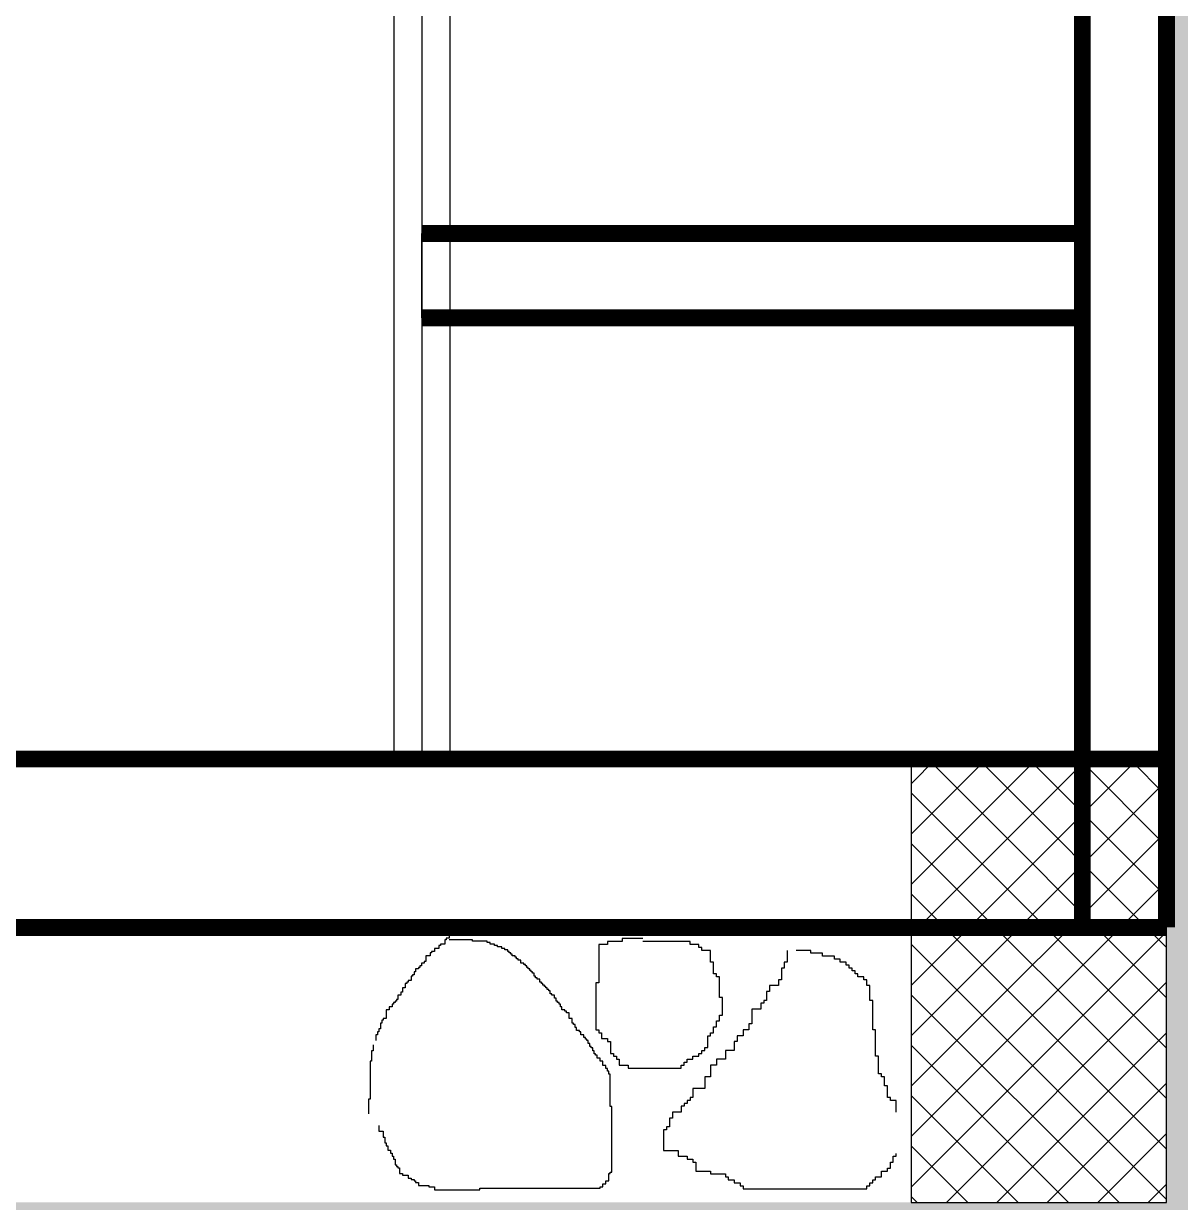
# Model space of a CAD drawing. Extents: x 250879 to 348495, y -51522 to -9360.
# Drawn here: x 292279.5 to 292485.4, y -50727.1 to -50517.2 of the extents above; entities that cross this region are included whole.
import ezdxf

# ---------------------------------------------------------------- set-up
doc = ezdxf.new("R2010")
doc.units = 0
doc.layers.add('CURTAIN', color=150, linetype='CONTINUOUS')
doc.layers.add('WALL', color=7, linetype='CONTINUOUS')
doc.layers.add('int fram for glaz& landscap obj.', color=252, linetype='CONTINUOUS', lineweight=15)
doc.layers.add('VIS', color=8, linetype='CONTINUOUS', lineweight=18)

msp = doc.modelspace()

# ---------------------------------------------------------------- hatches: boundary and pattern name
at = {"layer": 'int fram for glaz& landscap obj.'}
h = msp.add_hatch(dxfattribs=at)
h.set_pattern_fill('EARTH', color=256, scale=4, angle=45, style=0)
h.set_pattern_definition([(45, (8319.78, -20351.165), (4e-15, 35.9210245), [25.4, -25.4]), (45, (8313.045, -20344.43), (4e-15, 35.9210245), [25.4, -25.4]), (45, (8306.31, -20337.695), (4e-15, 35.9210245), [25.4, -25.4]), (135, (8306.31, -20333.205), (-35.9210245, 4e-15), [25.4, -25.4]), (135, (8313.045, -20326.47), (-35.9210245, 4e-15), [25.4, -25.4]), (135, (8319.78, -20319.734), (-35.9210245, 4e-15), [25.4, -25.4])])
h.paths.add_polyline_path([(292655.24487, -50112.17295), (292482.95335, -50112.17295), (292482.95335, -50328.17295), (292603.88649, -50328.17295)])
h.paths.add_polyline_path([(292603.88649, -50328.17295), (292482.95335, -50328.17295), (292482.95335, -50648.17295), (292527.8, -50648.17295)])
h.paths.add_polyline_path([(292527.8, -50648.17295), (292482.95335, -50648.17295), (292482.95335, -50727.14584), (292437.50717, -50727.14584), (291817.78876, -50727.14584), (291817.78876, -50776.59637), (292497.26473, -50776.59637)])
h.paths.add_polyline_path([(291817.78876, -50727.14584), (291795.06567, -50727.14584), (291417.78876, -50727.14584), (291417.78876, -50776.59637), (291606.72451, -50776.59637), (291817.78876, -50776.59637)])
h.paths.add_polyline_path([(291417.78876, -50727.14584), (291017.78876, -50727.14584), (291017.78876, -50776.59637), (291417.78876, -50776.59637)])
h.paths.add_polyline_path([(291017.78876, -50727.14584), (290995.06567, -50727.14584), (290617.78876, -50727.14584), (290617.78876, -50776.59637), (290741.25098, -50776.59637), (291017.78876, -50776.59637)])
at = {"layer": 'VIS', "ltscale": 0.0001}
h = msp.add_hatch(dxfattribs=at)
h.set_pattern_fill('ANSI37', color=256, scale=2, style=0)
h.set_pattern_definition([(135, (641225.3304, -27587.618), (4.49012806, 4.49012806), []), (45, (641225.3304, -27587.618), (4.49012806, -4.49012806), [])])
h.paths.add_polyline_path([(292482.95335, -50648.17295), (292437.50717, -50648.17295), (292437.50717, -50727.14584), (292482.95335, -50727.14584)])

# ---------------------------------------------------------------- linework, layer by layer
at = {"layer": 'CURTAIN', "linetype": 'Continuous'}
for p, q in [((292345.37105, -49640.17295), (292345.37105, -50648.17295)), ((292350.37105, -49640.17295), (292350.37105, -50648.17295)), ((292355.37105, -49640.17295), (292355.37105, -50648.17295))]:
    msp.add_line(p, q, dxfattribs=at)
at = {"layer": 'WALL', "linetype": 'Continuous'}
for p, q in [((292354.44997, -50681.13538), (292353.66793, -50681.13538)), ((292353.66793, -50681.13538), (292353.66793, -50681.39537)), ((292354.71098, -50680.35397), (292354.44997, -50680.35397)), ((292354.44997, -50680.35397), (292354.44997, -50681.13538)), ((292355.23202, -50680.0935), (292354.71098, -50680.0935)), ((292354.71098, -50680.0935), (292354.71098, -50680.35397)), ((292356.01407, -50679.57256), (292355.23202, -50679.57256)), ((292355.23202, -50679.57256), (292355.23202, -50680.0935)), ((292359.40327, -50680.35397), (292355.23202, -50680.35397)), ((292356.53608, -50679.3121), (292356.01407, -50679.3121)), ((292356.01407, -50679.3121), (292356.01407, -50679.57256)), ((292359.40327, -50680.61444), (292359.40327, -50680.35397)), ((292362.01042, -50680.61444), (292359.40327, -50680.61444)), ((292362.01042, -50680.87491), (292362.01042, -50680.61444)), ((292362.53243, -50680.87491), (292362.01042, -50680.87491)), ((292362.53243, -50681.13538), (292362.53243, -50680.87491)), ((292363.31448, -50681.13538), (292362.53243, -50681.13538)), ((292363.31448, -50681.39537), (292363.31448, -50681.13538)), ((292386.0438, -50680.68283), (292383.4213, -50680.68283)), ((292383.4213, -50680.68283), (292383.4213, -50681.20717)), ((292389.71608, -50680.15899), (292386.0438, -50680.15899)), ((292386.0438, -50680.15899), (292386.0438, -50680.68283)), ((292398.10943, -50680.68283), (292389.71608, -50680.68283)), ((292398.10943, -50681.20717), (292398.10943, -50680.68283)), ((292351.84282, -50683.21865), (292351.06078, -50683.21865)), ((292351.06078, -50683.21865), (292351.06078, -50684.26053)), ((292352.10383, -50682.69771), (292351.84282, -50682.69771)), ((292351.84282, -50682.69771), (292351.84282, -50683.21865)), ((292352.62487, -50682.43724), (292352.10383, -50682.43724)), ((292352.10383, -50682.43724), (292352.10383, -50682.69771)), ((292353.40692, -50681.91631), (292352.62487, -50681.91631)), ((292352.62487, -50681.91631), (292352.62487, -50682.43724)), ((292353.66793, -50681.39537), (292353.40692, -50681.39537)), ((292353.40692, -50681.39537), (292353.40692, -50681.91631)), ((292363.83552, -50681.39537), (292363.31448, -50681.39537)), ((292363.83552, -50681.65584), (292363.83552, -50681.39537)), ((292364.61757, -50681.65584), (292363.83552, -50681.65584)), ((292364.61757, -50681.91631), (292364.61757, -50681.65584)), ((292365.13958, -50681.91631), (292364.61757, -50681.91631)), ((292365.13958, -50682.17677), (292365.13958, -50681.91631)), ((292365.66063, -50682.17677), (292365.13958, -50682.17677)), ((292365.66063, -50682.43724), (292365.66063, -50682.17677)), ((292365.92163, -50682.43724), (292365.66063, -50682.43724)), ((292365.92163, -50682.69771), (292365.92163, -50682.43724)), ((292366.18263, -50682.69771), (292365.92163, -50682.69771)), ((292366.18263, -50682.95818), (292366.18263, -50682.69771)), ((292366.44268, -50682.95818), (292366.18263, -50682.95818)), ((292366.44268, -50683.21865), (292366.44268, -50682.95818)), ((292366.96468, -50683.21865), (292366.44268, -50683.21865)), ((292366.96468, -50683.47912), (292366.96468, -50683.21865)), ((292383.4213, -50681.20717), (292381.84665, -50681.20717)), ((292381.84665, -50681.20717), (292381.84665, -50688.01963)), ((292399.68312, -50681.20717), (292398.10943, -50681.20717)), ((292399.68312, -50681.73102), (292399.68312, -50681.20717)), ((292400.20801, -50681.73102), (292399.68312, -50681.73102)), ((292400.20801, -50682.25487), (292400.20801, -50681.73102)), ((292401.7817, -50682.25487), (292400.20801, -50682.25487)), ((292401.7817, -50684.35123), (292401.7817, -50682.25487)), ((292415.42102, -50682.25487), (292415.42102, -50684.35123)), ((292419.61818, -50682.25487), (292416.99472, -50682.25487)), ((292419.61818, -50682.7792), (292419.61818, -50682.25487)), ((292421.71676, -50682.7792), (292419.61818, -50682.7792)), ((292421.71676, -50683.30305), (292421.71676, -50682.7792)), ((292350.01772, -50685.30192), (292349.75768, -50685.30192)), ((292349.75768, -50685.30192), (292349.75768, -50685.56239)), ((292350.27873, -50685.04145), (292350.01772, -50685.04145)), ((292350.01772, -50685.04145), (292350.01772, -50685.30192)), ((292350.80073, -50684.521), (292350.27873, -50684.521)), ((292350.27873, -50684.521), (292350.27873, -50685.04145)), ((292351.06078, -50684.26053), (292350.80073, -50684.26053)), ((292350.80073, -50684.26053), (292350.80073, -50684.521)), ((292367.22472, -50683.47912), (292366.96468, -50683.47912)), ((292367.22472, -50683.73959), (292367.22472, -50683.47912)), ((292367.48573, -50683.73959), (292367.22472, -50683.73959)), ((292367.48573, -50684.00006), (292367.48573, -50683.73959)), ((292368.00677, -50684.00006), (292367.48573, -50684.00006)), ((292368.00677, -50684.521), (292368.00677, -50684.00006)), ((292368.52878, -50684.521), (292368.00677, -50684.521)), ((292368.52878, -50684.78098), (292368.52878, -50684.521)), ((292368.78978, -50684.78098), (292368.52878, -50684.78098)), ((292368.78978, -50685.04145), (292368.78978, -50684.78098)), ((292369.04983, -50685.04145), (292368.78978, -50685.04145)), ((292369.04983, -50685.30192), (292369.04983, -50685.04145)), ((292369.31083, -50685.30192), (292369.04983, -50685.30192)), ((292369.31083, -50685.56239), (292369.31083, -50685.30192)), ((292402.30659, -50684.35123), (292401.7817, -50684.35123)), ((292402.30659, -50686.4476), (292402.30659, -50684.35123)), ((292415.42102, -50684.35123), (292414.8971, -50684.35123)), ((292414.8971, -50684.35123), (292414.8971, -50685.39942)), ((292423.81534, -50683.30305), (292421.71676, -50683.30305)), ((292423.81534, -50683.82738), (292423.81534, -50683.30305)), ((292424.86415, -50683.82738), (292423.81534, -50683.82738)), ((292424.86415, -50684.35123), (292424.86415, -50683.82738)), ((292425.91296, -50684.35123), (292424.86415, -50684.35123)), ((292425.91296, -50684.87508), (292425.91296, -50684.35123)), ((292426.43784, -50684.87508), (292425.91296, -50684.87508)), ((292426.43784, -50685.39942), (292426.43784, -50684.87508)), ((292348.71463, -50686.86474), (292348.45362, -50686.86474)), ((292348.45362, -50686.86474), (292348.45362, -50687.64615)), ((292348.97563, -50686.60427), (292348.71463, -50686.60427)), ((292348.71463, -50686.60427), (292348.71463, -50686.86474)), ((292349.23567, -50686.08333), (292348.97563, -50686.08333)), ((292348.97563, -50686.08333), (292348.97563, -50686.60427)), ((292349.75768, -50685.56239), (292349.23567, -50685.56239)), ((292349.23567, -50685.56239), (292349.23567, -50686.08333)), ((292369.57183, -50685.56239), (292369.31083, -50685.56239)), ((292369.57183, -50685.82286), (292369.57183, -50685.56239)), ((292369.83187, -50685.82286), (292369.57183, -50685.82286)), ((292369.83187, -50686.08333), (292369.83187, -50685.82286)), ((292370.09288, -50686.08333), (292369.83187, -50686.08333)), ((292370.09288, -50686.3438), (292370.09288, -50686.08333)), ((292370.35388, -50686.3438), (292370.09288, -50686.3438)), ((292370.35388, -50686.86474), (292370.35388, -50686.3438)), ((292370.61392, -50686.86474), (292370.35388, -50686.86474)), ((292370.61392, -50687.12521), (292370.61392, -50686.86474)), ((292370.87493, -50687.12521), (292370.61392, -50687.12521)), ((292370.87493, -50687.38568), (292370.87493, -50687.12521)), ((292371.39597, -50687.38568), (292370.87493, -50687.38568)), ((292371.39597, -50687.90662), (292371.39597, -50687.38568)), ((292402.83147, -50686.4476), (292402.30659, -50686.4476)), ((292402.83147, -50686.97145), (292402.83147, -50686.4476)), ((292403.3554, -50686.97145), (292402.83147, -50686.97145)), ((292403.3554, -50690.63985), (292403.3554, -50686.97145)), ((292414.8971, -50685.39942), (292414.37221, -50685.39942)), ((292414.37221, -50685.39942), (292414.37221, -50687.4953)), ((292426.96273, -50685.39942), (292426.43784, -50685.39942)), ((292426.96273, -50685.92327), (292426.96273, -50685.39942)), ((292427.48665, -50685.92327), (292426.96273, -50685.92327)), ((292427.48665, -50686.4476), (292427.48665, -50685.92327)), ((292428.01154, -50686.4476), (292427.48665, -50686.4476)), ((292428.01154, -50686.97145), (292428.01154, -50686.4476)), ((292429.06131, -50686.97145), (292428.01154, -50686.97145)), ((292429.06131, -50687.4953), (292429.06131, -50686.97145)), ((292347.41057, -50688.94801), (292346.88953, -50688.94801)), ((292346.88953, -50688.94801), (292346.88953, -50689.72942)), ((292347.67158, -50688.1666), (292347.41057, -50688.1666)), ((292347.41057, -50688.1666), (292347.41057, -50688.94801)), ((292347.93258, -50687.90662), (292347.67158, -50687.90662)), ((292347.67158, -50687.90662), (292347.67158, -50688.1666)), ((292348.45362, -50687.64615), (292347.93258, -50687.64615)), ((292347.93258, -50687.64615), (292347.93258, -50687.90662)), ((292371.65698, -50687.90662), (292371.39597, -50687.90662)), ((292371.65698, -50688.1666), (292371.65698, -50687.90662)), ((292371.91798, -50688.1666), (292371.65698, -50688.1666)), ((292371.91798, -50688.42707), (292371.91798, -50688.1666)), ((292372.17898, -50688.42707), (292371.91798, -50688.42707)), ((292372.17898, -50688.68754), (292372.17898, -50688.42707)), ((292372.43903, -50688.68754), (292372.17898, -50688.68754)), ((292372.43903, -50688.94801), (292372.43903, -50688.68754)), ((292372.70003, -50688.94801), (292372.43903, -50688.94801)), ((292372.70003, -50689.20848), (292372.70003, -50688.94801)), ((292372.96103, -50689.20848), (292372.70003, -50689.20848)), ((292372.96103, -50689.46895), (292372.96103, -50689.20848)), ((292373.22107, -50689.46895), (292372.96103, -50689.46895)), ((292373.22107, -50689.98989), (292373.22107, -50689.46895)), ((292381.84665, -50688.01963), (292381.32272, -50688.01963)), ((292381.32272, -50688.01963), (292381.32272, -50696.40413)), ((292413.84733, -50688.54348), (292412.27364, -50688.54348)), ((292412.27364, -50688.54348), (292412.27364, -50689.59167)), ((292414.37221, -50687.4953), (292413.84733, -50687.4953)), ((292413.84733, -50687.4953), (292413.84733, -50688.54348)), ((292429.58523, -50687.4953), (292429.06131, -50687.4953)), ((292429.58523, -50688.54348), (292429.58523, -50687.4953)), ((292430.11012, -50688.54348), (292429.58523, -50688.54348)), ((292430.11012, -50691.1637), (292430.11012, -50688.54348)), ((292345.58643, -50691.55222), (292345.32543, -50691.55222)), ((292345.32543, -50691.55222), (292345.32543, -50691.81269)), ((292345.84647, -50691.29224), (292345.58643, -50691.29224)), ((292345.58643, -50691.29224), (292345.58643, -50691.55222)), ((292346.10748, -50691.03177), (292345.84647, -50691.03177)), ((292345.84647, -50691.03177), (292345.84647, -50691.29224)), ((292346.62852, -50690.25036), (292346.10748, -50690.25036)), ((292346.10748, -50690.25036), (292346.10748, -50691.03177)), ((292346.88953, -50689.72942), (292346.62852, -50689.72942)), ((292346.62852, -50689.72942), (292346.62852, -50690.25036)), ((292373.48208, -50689.98989), (292373.22107, -50689.98989)), ((292373.48208, -50690.25036), (292373.48208, -50689.98989)), ((292374.00312, -50690.25036), (292373.48208, -50690.25036)), ((292374.00312, -50690.7713), (292374.00312, -50690.25036)), ((292374.26413, -50690.7713), (292374.00312, -50690.7713)), ((292374.26413, -50691.29224), (292374.26413, -50690.7713)), ((292374.52513, -50691.29224), (292374.26413, -50691.29224)), ((292374.52513, -50691.55222), (292374.52513, -50691.29224)), ((292374.78613, -50691.55222), (292374.52513, -50691.55222)), ((292374.78613, -50691.81269), (292374.78613, -50691.55222)), ((292403.88028, -50690.63985), (292403.3554, -50690.63985)), ((292403.88028, -50693.78392), (292403.88028, -50690.63985)), ((292411.74875, -50691.1637), (292411.22483, -50691.1637)), ((292411.22483, -50691.1637), (292411.22483, -50691.68755)), ((292412.27364, -50689.59167), (292411.74875, -50689.59167)), ((292411.74875, -50689.59167), (292411.74875, -50691.1637)), ((292430.635, -50691.1637), (292430.11012, -50691.1637)), ((292430.635, -50696.40413), (292430.635, -50691.1637)), ((292344.54338, -50692.85457), (292344.02137, -50692.85457)), ((292344.02137, -50692.85457), (292344.02137, -50694.41738)), ((292345.06442, -50692.33363), (292344.54338, -50692.33363)), ((292344.54338, -50692.33363), (292344.54338, -50692.85457)), ((292345.32543, -50691.81269), (292345.06442, -50691.81269)), ((292345.06442, -50691.81269), (292345.06442, -50692.33363)), ((292375.04618, -50691.81269), (292374.78613, -50691.81269)), ((292375.04618, -50692.33363), (292375.04618, -50691.81269)), ((292375.30718, -50692.33363), (292375.04618, -50692.33363)), ((292375.30718, -50692.85457), (292375.30718, -50692.33363)), ((292375.82822, -50692.85457), (292375.30718, -50692.85457)), ((292375.82822, -50693.11504), (292375.82822, -50692.85457)), ((292376.08923, -50693.11504), (292375.82822, -50693.11504)), ((292376.08923, -50693.37551), (292376.08923, -50693.11504)), ((292376.61027, -50693.37551), (292376.08923, -50693.37551)), ((292376.61027, -50694.41738), (292376.61027, -50693.37551)), ((292410.69994, -50692.73573), (292409.12625, -50692.73573)), ((292409.12625, -50692.73573), (292409.12625, -50695.35595)), ((292411.22483, -50691.68755), (292410.69994, -50691.68755)), ((292410.69994, -50691.68755), (292410.69994, -50692.73573)), ((292343.23932, -50695.19831), (292342.97928, -50695.19831)), ((292342.97928, -50695.19831), (292342.97928, -50696.24019)), ((292343.50033, -50694.67785), (292343.23932, -50694.67785)), ((292343.23932, -50694.67785), (292343.23932, -50695.19831)), ((292344.02137, -50694.41738), (292343.50033, -50694.41738)), ((292343.50033, -50694.41738), (292343.50033, -50694.67785)), ((292377.13228, -50694.41738), (292376.61027, -50694.41738)), ((292377.13228, -50695.19831), (292377.13228, -50694.41738)), ((292377.39232, -50695.19831), (292377.13228, -50695.19831)), ((292377.39232, -50695.45878), (292377.39232, -50695.19831)), ((292377.65333, -50695.45878), (292377.39232, -50695.45878)), ((292377.65333, -50695.97972), (292377.65333, -50695.45878)), ((292402.83147, -50695.8798), (292402.83147, -50694.8321)), ((292402.83147, -50694.8321), (292403.3554, -50694.8321)), ((292403.3554, -50694.8321), (292403.3554, -50693.78392)), ((292403.3554, -50693.78392), (292403.88028, -50693.78392)), ((292409.12625, -50695.35595), (292408.60136, -50695.35595)), ((292408.60136, -50695.35595), (292408.60136, -50696.40413)), ((292342.45727, -50697.28206), (292342.19723, -50697.28206)), ((292342.19723, -50697.28206), (292342.19723, -50698.32346)), ((292342.71828, -50696.76113), (292342.45727, -50696.76113)), ((292342.45727, -50696.76113), (292342.45727, -50697.28206)), ((292342.97928, -50696.24019), (292342.71828, -50696.24019)), ((292342.71828, -50696.24019), (292342.71828, -50696.76113)), ((292377.91433, -50695.97972), (292377.65333, -50695.97972)), ((292377.91433, -50696.50066), (292377.91433, -50695.97972)), ((292378.43538, -50696.50066), (292377.91433, -50696.50066)), ((292378.43538, -50696.76113), (292378.43538, -50696.50066)), ((292378.69638, -50696.76113), (292378.43538, -50696.76113)), ((292378.69638, -50697.28206), (292378.69638, -50696.76113)), ((292379.21742, -50697.28206), (292378.69638, -50697.28206)), ((292379.21742, -50697.803), (292379.21742, -50697.28206)), ((292379.47843, -50697.803), (292379.21742, -50697.803)), ((292379.47843, -50698.06299), (292379.47843, -50697.803)), ((292381.32272, -50696.40413), (292381.84665, -50696.40413)), ((292381.84665, -50696.40413), (292381.84665, -50696.92798)), ((292381.84665, -50696.92798), (292382.37153, -50696.92798)), ((292382.37153, -50696.92798), (292382.37153, -50697.97616)), ((292401.25682, -50699.5482), (292401.25682, -50697.45231)), ((292401.25682, -50697.45231), (292401.7817, -50697.45231)), ((292401.7817, -50697.45231), (292401.7817, -50696.92798)), ((292401.7817, -50696.92798), (292402.30659, -50696.92798)), ((292402.30659, -50696.92798), (292402.30659, -50695.8798)), ((292402.30659, -50695.8798), (292402.83147, -50695.8798)), ((292407.55255, -50697.45231), (292406.50278, -50697.45231)), ((292406.50278, -50697.45231), (292406.50278, -50698.50001)), ((292408.60136, -50696.40413), (292407.55255, -50696.40413)), ((292407.55255, -50696.40413), (292407.55255, -50697.45231)), ((292431.15892, -50696.40413), (292430.635, -50696.40413)), ((292431.15892, -50701.12023), (292431.15892, -50696.40413)), ((292341.67523, -50699.10487), (292341.67523, -50700.14674)), ((292379.73943, -50698.06299), (292379.47843, -50698.06299)), ((292379.73943, -50698.32346), (292379.73943, -50698.06299)), ((292379.99947, -50698.32346), (292379.73943, -50698.32346)), ((292379.99947, -50698.8444), (292379.99947, -50698.32346)), ((292380.26048, -50698.8444), (292379.99947, -50698.8444)), ((292380.26048, -50699.36533), (292380.26048, -50698.8444)), ((292380.52148, -50699.36533), (292380.26048, -50699.36533)), ((292380.52148, -50699.6258), (292380.52148, -50699.36533)), ((292380.78248, -50699.6258), (292380.52148, -50699.6258)), ((292380.78248, -50700.14674), (292380.78248, -50699.6258)), ((292382.37153, -50697.97616), (292383.4213, -50697.97616)), ((292383.4213, -50697.97616), (292383.4213, -50698.50001)), ((292383.4213, -50698.50001), (292383.94522, -50698.50001)), ((292383.94522, -50698.50001), (292383.94522, -50700.59638)), ((292400.73289, -50700.07253), (292400.73289, -50699.5482)), ((292400.73289, -50699.5482), (292401.25682, -50699.5482)), ((292406.50278, -50698.50001), (292405.97886, -50698.50001)), ((292405.97886, -50698.50001), (292405.97886, -50700.07253)), ((292341.41518, -50701.96954), (292341.15418, -50701.96954)), ((292341.15418, -50701.96954), (292341.15418, -50708.74078)), ((292341.67523, -50700.14674), (292341.41518, -50700.14674)), ((292341.41518, -50700.14674), (292341.41518, -50701.96954)), ((292381.04253, -50700.14674), (292380.78248, -50700.14674)), ((292381.04253, -50700.66768), (292381.04253, -50700.14674)), ((292381.30353, -50700.66768), (292381.04253, -50700.66768)), ((292381.30353, -50700.92815), (292381.30353, -50700.66768)), ((292381.56453, -50700.92815), (292381.30353, -50700.92815)), ((292381.56453, -50701.44861), (292381.56453, -50700.92815)), ((292382.08558, -50701.44861), (292381.56453, -50701.44861)), ((292382.08558, -50701.96954), (292382.08558, -50701.44861)), ((292382.60662, -50701.96954), (292382.08558, -50701.96954)), ((292382.60662, -50702.75095), (292382.60662, -50701.96954)), ((292383.94522, -50700.59638), (292384.47011, -50700.59638)), ((292384.47011, -50700.59638), (292384.47011, -50701.12023)), ((292384.47011, -50701.12023), (292384.99499, -50701.12023)), ((292384.99499, -50701.12023), (292384.99499, -50701.64456)), ((292384.99499, -50701.64456), (292385.51892, -50701.64456)), ((292385.51892, -50701.64456), (292385.51892, -50702.69226)), ((292397.58551, -50702.16841), (292397.58551, -50701.64456)), ((292397.58551, -50701.64456), (292398.63431, -50701.64456)), ((292398.63431, -50701.64456), (292398.63431, -50701.12023)), ((292398.63431, -50701.12023), (292399.68312, -50701.12023)), ((292399.68312, -50701.12023), (292399.68312, -50700.59638)), ((292399.68312, -50700.59638), (292400.20801, -50700.59638)), ((292400.20801, -50700.59638), (292400.20801, -50700.07253)), ((292400.20801, -50700.07253), (292400.73289, -50700.07253)), ((292404.40517, -50701.64456), (292402.83147, -50701.64456)), ((292402.83147, -50701.64456), (292402.83147, -50702.69226)), ((292405.97886, -50700.07253), (292404.40517, -50700.07253)), ((292404.40517, -50700.07253), (292404.40517, -50701.64456)), ((292431.68381, -50701.12023), (292431.15892, -50701.12023)), ((292431.68381, -50704.26478), (292431.68381, -50701.12023)), ((292383.12863, -50702.75095), (292382.60662, -50702.75095)), ((292383.12863, -50703.27189), (292383.12863, -50702.75095)), ((292383.38867, -50703.27189), (292383.12863, -50703.27189)), ((292383.38867, -50703.79283), (292383.38867, -50703.27189)), ((292383.64968, -50703.79283), (292383.38867, -50703.79283)), ((292383.64968, -50704.31377), (292383.64968, -50703.79283)), ((292385.51892, -50702.69226), (292387.09357, -50702.69226)), ((292387.09357, -50702.69226), (292387.09357, -50703.2166)), ((292387.09357, -50703.2166), (292396.53574, -50703.2166)), ((292396.53574, -50703.2166), (292396.53574, -50702.69226)), ((292396.53574, -50702.69226), (292397.06062, -50702.69226)), ((292397.06062, -50702.69226), (292397.06062, -50702.16841)), ((292397.06062, -50702.16841), (292397.58551, -50702.16841)), ((292402.83147, -50702.69226), (292401.7817, -50702.69226)), ((292401.7817, -50702.69226), (292401.7817, -50704.78863)), ((292383.91068, -50704.31377), (292383.64968, -50704.31377)), ((292383.91068, -50710.04313), (292383.91068, -50704.31377)), ((292401.7817, -50704.78863), (292400.73289, -50704.78863)), ((292400.73289, -50704.78863), (292400.73289, -50706.885)), ((292432.20869, -50704.26478), (292431.68381, -50704.26478)), ((292432.20869, -50704.78863), (292432.20869, -50704.26478)), ((292432.73262, -50704.78863), (292432.20869, -50704.78863)), ((292432.73262, -50706.36066), (292432.73262, -50704.78863)), ((292400.73289, -50706.885), (292398.63431, -50706.885)), ((292398.63431, -50706.885), (292398.63431, -50708.45703)), ((292433.2575, -50706.36066), (292432.73262, -50706.36066)), ((292433.2575, -50708.45703), (292433.2575, -50706.36066)), ((292341.15418, -50708.74078), (292340.89318, -50708.74078)), ((292340.89318, -50708.74078), (292340.89318, -50711.34548)), ((292384.17168, -50710.04313), (292383.91068, -50710.04313)), ((292384.17168, -50721.76231), (292384.17168, -50710.04313)), ((292397.06062, -50710.02906), (292396.53574, -50710.02906)), ((292396.53574, -50710.02906), (292396.53574, -50711.07725)), ((292397.58551, -50709.50473), (292397.06062, -50709.50473)), ((292397.06062, -50709.50473), (292397.06062, -50710.02906)), ((292398.10943, -50708.98088), (292397.58551, -50708.98088)), ((292397.58551, -50708.98088), (292397.58551, -50709.50473)), ((292398.63431, -50708.45703), (292398.10943, -50708.45703)), ((292398.10943, -50708.45703), (292398.10943, -50708.98088)), ((292433.78239, -50708.45703), (292433.2575, -50708.45703)), ((292433.78239, -50708.98088), (292433.78239, -50708.45703)), ((292434.8312, -50708.98088), (292433.78239, -50708.98088)), ((292434.8312, -50711.07725), (292434.8312, -50708.98088)), ((292394.96204, -50712.12494), (292394.43716, -50712.12494)), ((292394.43716, -50712.12494), (292394.43716, -50713.69746)), ((292396.53574, -50711.07725), (292394.96204, -50711.07725)), ((292394.96204, -50711.07725), (292394.96204, -50712.12494)), ((292342.71828, -50713.42875), (292342.71828, -50714.47062)), ((292342.71828, -50714.47062), (292343.50033, -50714.47062)), ((292343.50033, -50714.47062), (292343.50033, -50715.51202)), ((292393.91323, -50714.22131), (292393.38835, -50714.22131)), ((292393.38835, -50714.22131), (292393.38835, -50717.88971)), ((292394.43716, -50713.69746), (292393.91323, -50713.69746)), ((292393.91323, -50713.69746), (292393.91323, -50714.22131)), ((292343.50033, -50715.51202), (292343.76133, -50715.51202)), ((292343.76133, -50715.51202), (292343.76133, -50716.55389)), ((292343.76133, -50716.55389), (292344.02137, -50716.55389)), ((292344.02137, -50716.55389), (292344.02137, -50717.07483)), ((292344.02137, -50717.07483), (292344.28238, -50717.07483)), ((292344.28238, -50717.07483), (292344.28238, -50717.85624)), ((292344.28238, -50717.85624), (292344.80438, -50717.85624)), ((292344.80438, -50717.85624), (292344.80438, -50718.3767)), ((292344.80438, -50718.3767), (292345.06442, -50718.3767)), ((292345.06442, -50718.3767), (292345.06442, -50718.89764)), ((292345.06442, -50718.89764), (292345.32543, -50718.89764)), ((292345.32543, -50718.89764), (292345.32543, -50719.41857)), ((292393.38835, -50717.88971), (292396.01085, -50717.88971)), ((292396.01085, -50717.88971), (292396.01085, -50718.93741)), ((292396.01085, -50718.93741), (292397.58551, -50718.93741)), ((292397.58551, -50718.93741), (292397.58551, -50719.46174)), ((292434.30727, -50719.98559), (292434.30727, -50718.93741)), ((292434.30727, -50718.93741), (292434.8312, -50718.93741)), ((292434.8312, -50718.93741), (292434.8312, -50718.41356)), ((292345.32543, -50719.41857), (292345.58643, -50719.41857)), ((292345.58643, -50719.41857), (292345.58643, -50720.46045)), ((292345.58643, -50720.46045), (292345.84647, -50720.46045)), ((292345.84647, -50720.46045), (292345.84647, -50720.72092)), ((292345.84647, -50720.72092), (292346.10748, -50720.72092)), ((292346.10748, -50720.72092), (292346.10748, -50720.98139)), ((292346.10748, -50720.98139), (292346.36848, -50720.98139)), ((292346.36848, -50720.98139), (292346.36848, -50722.02278)), ((292397.58551, -50719.46174), (292398.63431, -50719.46174)), ((292398.63431, -50719.46174), (292398.63431, -50719.98559)), ((292398.63431, -50719.98559), (292399.1592, -50719.98559)), ((292399.1592, -50719.98559), (292399.1592, -50721.55763)), ((292433.2575, -50721.55763), (292433.2575, -50721.03378)), ((292433.2575, -50721.03378), (292433.78239, -50721.03378)), ((292433.78239, -50721.03378), (292433.78239, -50719.98559)), ((292433.78239, -50719.98559), (292434.30727, -50719.98559)), ((292346.36848, -50722.02278), (292346.88953, -50722.02278)), ((292346.88953, -50722.02278), (292346.88953, -50722.28325)), ((292346.88953, -50722.28325), (292347.93258, -50722.28325)), ((292347.93258, -50722.28325), (292347.93258, -50722.80419)), ((292347.93258, -50722.80419), (292348.45362, -50722.80419)), ((292348.45362, -50722.80419), (292348.45362, -50723.06466)), ((292348.45362, -50723.06466), (292348.97563, -50723.06466)), ((292348.97563, -50723.06466), (292348.97563, -50723.32513)), ((292383.64968, -50723.32513), (292383.64968, -50722.02278)), ((292383.64968, -50722.02278), (292383.91068, -50722.02278)), ((292383.91068, -50722.02278), (292383.91068, -50721.76231)), ((292383.91068, -50721.76231), (292384.17168, -50721.76231)), ((292399.1592, -50721.55763), (292401.7817, -50721.55763)), ((292401.7817, -50721.55763), (292401.7817, -50722.08196)), ((292401.7817, -50722.08196), (292404.40517, -50722.08196)), ((292404.40517, -50722.08196), (292404.40517, -50722.60581)), ((292404.40517, -50722.60581), (292404.92909, -50722.60581)), ((292404.92909, -50722.60581), (292404.92909, -50723.12966)), ((292404.92909, -50723.12966), (292405.97886, -50723.12966)), ((292405.97886, -50723.12966), (292405.97886, -50723.65399)), ((292430.635, -50723.65399), (292430.635, -50723.12966)), ((292430.635, -50723.12966), (292431.15892, -50723.12966)), ((292431.15892, -50723.12966), (292431.15892, -50722.60581)), ((292431.15892, -50722.60581), (292432.20869, -50722.60581)), ((292432.20869, -50722.60581), (292432.20869, -50721.55763)), ((292432.20869, -50721.55763), (292433.2575, -50721.55763)), ((292348.97563, -50723.32513), (292349.23567, -50723.32513)), ((292349.23567, -50723.32513), (292349.23567, -50723.5856)), ((292349.23567, -50723.5856), (292349.75768, -50723.5856)), ((292349.75768, -50723.5856), (292349.75768, -50724.10654)), ((292349.75768, -50724.10654), (292351.58278, -50724.10654)), ((292351.58278, -50724.10654), (292351.58278, -50724.36701)), ((292351.58278, -50724.36701), (292352.62487, -50724.36701)), ((292352.62487, -50724.36701), (292352.62487, -50724.88746)), ((292352.62487, -50724.88746), (292360.70733, -50724.88746)), ((292360.70733, -50724.88746), (292360.70733, -50724.62748)), ((292360.70733, -50724.62748), (292382.08558, -50724.62748)), ((292382.08558, -50724.62748), (292382.08558, -50724.36701)), ((292382.08558, -50724.36701), (292382.60662, -50724.36701)), ((292382.60662, -50724.36701), (292382.60662, -50723.84607)), ((292382.60662, -50723.84607), (292383.12863, -50723.84607)), ((292383.12863, -50723.84607), (292383.12863, -50723.32513)), ((292383.12863, -50723.32513), (292383.64968, -50723.32513)), ((292405.97886, -50723.65399), (292407.02767, -50723.65399)), ((292407.02767, -50723.65399), (292407.02767, -50724.17784)), ((292407.02767, -50724.17784), (292407.55255, -50724.17784)), ((292407.55255, -50724.17784), (292407.55255, -50724.70218)), ((292407.55255, -50724.70218), (292429.58523, -50724.70218)), ((292429.58523, -50724.70218), (292429.58523, -50724.17784)), ((292429.58523, -50724.17784), (292430.11012, -50724.17784)), ((292430.11012, -50724.17784), (292430.11012, -50723.65399)), ((292430.11012, -50723.65399), (292430.635, -50723.65399))]:
    msp.add_line(p, q, dxfattribs=at)
at = {"layer": 'WALL', "linetype": 'Continuous', "const_width": 3}
for points in [[(292467.95335, -46694.17295), (292467.95335, -50678.17295)], [(292482.95335, -46694.17295), (292482.95335, -50678.17295)], [(292467.95335, -50554.60105), (292350.37105, -50554.60105)], [(292467.95335, -50569.60105), (292350.37105, -50569.60105)], [(292232.78876, -50648.17295), (292482.95335, -50648.17295)], [(292232.78876, -50648.17295), (292482.95335, -50648.17295)], [(292232.78876, -50678.17295), (292482.95335, -50678.17295)], [(292232.78876, -50678.17295), (292482.95335, -50678.17295)]]:
    msp.add_lwpolyline(points, dxfattribs=at)
at = {"layer": 'WALL', "linetype": 'Continuous'}
for points in [[(292350.37105, -50554.60105), (292467.95335, -50554.60105), (292467.95335, -50569.60105), (292350.37105, -50569.60105)], [(292482.95335, -50648.17295), (292437.50717, -50648.17295), (292437.50717, -50727.14584), (292482.95335, -50727.14584)]]:
    msp.add_lwpolyline(points, close=True, dxfattribs=at)

doc.saveas('drawing.dxf')
